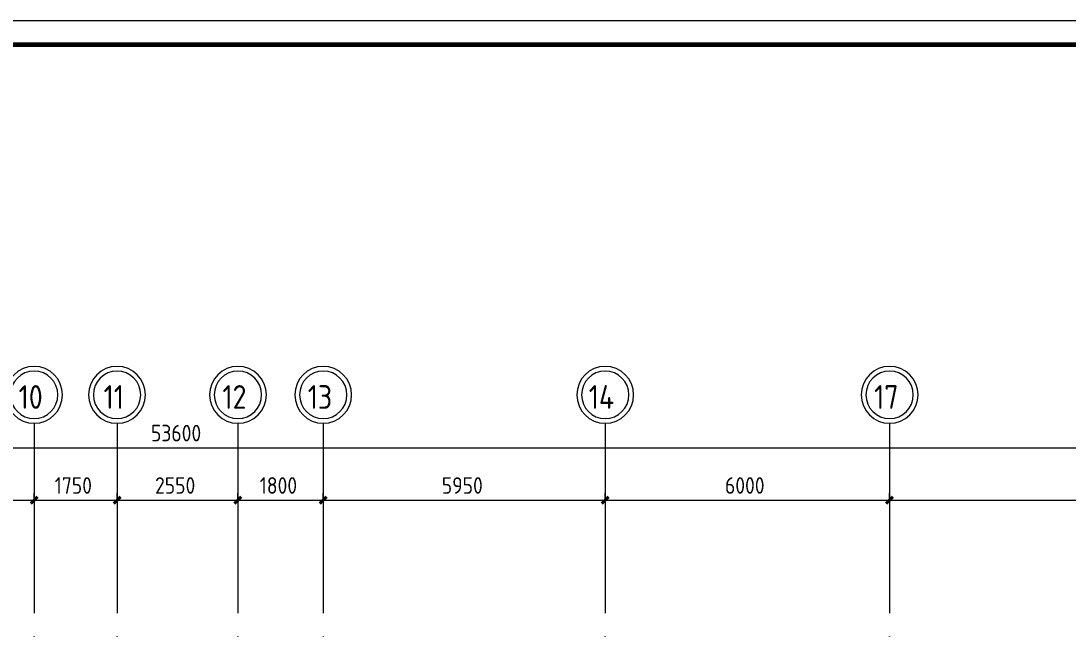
# Model space of a CAD drawing. Header units: millimetres. Extents: x -259793 to 1187961, y -549744 to 43070.
# Drawn here: x 274618 to 296712, y 30249 to 43070 of the extents above; entities that cross this region are included whole.
import ezdxf

# ---------------------------------------------------------------- set-up
doc = ezdxf.new("R2010")
doc.units = ezdxf.units.MM
doc.linetypes.add('ADSK_Линия сетки', pattern=[25, 20, -2.5, 0, -2.5])
for name, color, linetype, lineweight in [('Оси', 252, 'Continuous', 9), ('ОФ_рамка', 8, 'Continuous', 60), ('Размеры', 7, 'Continuous', 9)]:
    doc.layers.add(name, color=color, linetype=linetype, lineweight=lineweight)
doc.styles.add('GOST Common', font='', dxfattribs={"width": 0.9, "height": 500})
doc.styles.add('GOST Common_1', font='', dxfattribs={"height": 250})
doc.styles.get('GOST Common').set_extended_font_data('GOST type B')
doc.styles.get('GOST Common_1').set_extended_font_data('GOST type B')

# ---------------------------------------------------------------- blocks, each defined once
blk = doc.blocks.new('А0')
at = {"layer": 'ОФ_рамка', "color": 0, "linetype": 'Continuous', "lineweight": 5, "ltscale": 100}
blk.add_lwpolyline([(341068, -309617), (222168, -309617)], dxfattribs=at)
at = {"layer": 'ОФ_рамка', "color": 0, "linetype": 'Continuous', "ltscale": 100}
blk.add_lwpolyline([(340568, -310117), (224168, -310117)], dxfattribs=at)
blk = doc.blocks.new('3 этаж')
at = {"layer": 'Оси', "color": 251, "linetype": 'ADSK_Линия сетки', "ltscale": 200, "true_color": 0x636466}
for p, q in [((274896, 34587), (274896, -31390)), ((276646, 34587), (276646, -31390)), ((279196, 34587), (279196, -31390)), ((280996, 34587), (280996, -31390)), ((286946, 34587), (286946, -30120)), ((292946, 34587), (292946, -31390))]:
    blk.add_line(p, q, dxfattribs=at)
at = {"layer": 'Оси', "color": 251, "lineweight": 20, "true_color": 0x636466}
for centre, radius, start, end in [((274896, 35187), 600, 0, 180), ((274896, 35187), 500, 0, 180), ((276646, 35187), 600, 0, 180), ((276646, 35187), 500, 0, 180), ((279196, 35187), 600, 0, 180), ((279196, 35187), 500, 0, 180), ((280996, 35187), 600, 0, 180), ((280996, 35187), 500, 0, 180), ((286946, 35187), 600, 0, 180), ((286946, 35187), 500, 0, 180), ((292946, 35187), 600, 0, 180), ((292946, 35187), 500, 0, 180), ((274896, 35187), 600, 180, 0), ((274896, 35187), 500, 180, 0), ((276646, 35187), 600, 180, 0), ((276646, 35187), 500, 180, 0), ((279196, 35187), 600, 180, 0), ((279196, 35187), 500, 180, 0), ((280996, 35187), 600, 180, 0), ((280996, 35187), 500, 180, 0), ((286946, 35187), 600, 180, 0), ((286946, 35187), 500, 180, 0), ((292946, 35187), 600, 180, 0), ((292946, 35187), 500, 180, 0)]:
    blk.add_arc(centre, radius, start, end, dxfattribs=at)
at = {"layer": 'Размеры', "color": 251, "lineweight": 20, "true_color": 0x636466}
for p, q in [((250996, 34068), (304896, 34068)), ((250996, 32964), (274896, 32964)), ((274896, 32964), (274896, 33114)), ((274896, 32964), (274896, 33114)), ((274896, 32964), (274896, 32914)), ((274896, 32964), (276646, 32964)), ((274896, 32964), (274896, 32914)), ((276646, 32964), (276646, 33114)), ((276646, 32964), (276646, 33114)), ((276646, 32964), (276646, 32914)), ((276646, 32964), (279196, 32964)), ((276646, 32964), (276646, 32914)), ((279196, 32964), (279196, 33114)), ((279196, 32964), (279196, 33114)), ((279196, 32964), (279196, 32914)), ((279196, 32964), (280996, 32964)), ((279196, 32964), (279196, 32914)), ((280996, 32964), (280996, 33114)), ((280996, 32964), (280996, 33114)), ((280996, 32964), (280996, 32914)), ((280996, 32964), (286946, 32964)), ((280996, 32964), (280996, 32914)), ((286946, 32964), (286946, 33114)), ((286946, 32964), (286946, 33114)), ((286946, 32964), (286946, 32914)), ((286946, 32964), (292946, 32964)), ((286946, 32964), (286946, 32914)), ((292946, 32964), (292946, 33114)), ((292946, 32964), (292946, 33114)), ((292946, 32964), (292946, 32914)), ((292946, 32964), (302046, 32964)), ((292946, 32964), (292946, 32914))]:
    blk.add_line(p, q, dxfattribs=at)
at = {"layer": 'Размеры', "color": 251, "lineweight": 40, "true_color": 0x636466}
for p, q in [((274896, 32964), (274825, 32893)), ((274896, 32964), (274825, 32893)), ((274896, 32964), (274966, 33034)), ((274896, 32964), (274966, 33034)), ((276646, 32964), (276575, 32893)), ((276646, 32964), (276575, 32893)), ((276646, 32964), (276716, 33034)), ((276646, 32964), (276716, 33034)), ((279196, 32964), (279125, 32893)), ((279196, 32964), (279125, 32893)), ((279196, 32964), (279266, 33034)), ((279196, 32964), (279266, 33034)), ((280996, 32964), (280925, 32893)), ((280996, 32964), (280925, 32893)), ((280996, 32964), (281066, 33034)), ((280996, 32964), (281066, 33034)), ((286946, 32964), (286875, 32893)), ((286946, 32964), (286875, 32893)), ((286946, 32964), (287016, 33034)), ((286946, 32964), (287016, 33034)), ((292946, 32964), (292875, 32893)), ((292946, 32964), (292875, 32893)), ((292946, 32964), (293016, 33034)), ((292946, 32964), (293016, 33034))]:
    blk.add_line(p, q, dxfattribs=at)
at = {"layer": 'Оси', "color": 251, "true_color": 0x636466, "style": 'GOST Common', "width": 0.9}
for s, p in [('10', (274569, 34892)), ('11', (276363, 34892)), ('12', (278869, 34892)), ('13', (280669, 34892)), ('14', (286598, 34892)), ('17', (292619, 34892))]:
    blk.add_text(s, height=500, dxfattribs=at).set_placement(p)
at = {"layer": 'Размеры', "color": 251, "true_color": 0x636466, "style": 'GOST Common_1', "width": 0.9}
for s, p in [('53600', (277362, 34205)), ('1750', (275331, 33101)), ('2550', (277448, 33101)), ('1800', (279656, 33101)), ('5950', (283498, 33101)), ('6000', (289473, 33101))]:
    blk.add_text(s, height=350, dxfattribs=at).set_placement(p)

msp = doc.modelspace()

# ---------------------------------------------------------------- block references
msp.add_blockref('3 этаж', (0, 0))
at = {"layer": 'ОФ_рамка', "color": 0, "lineweight": -2}
msp.add_blockref('А0', (0, 352686.90518), dxfattribs=at)

doc.saveas('drawing.dxf')
